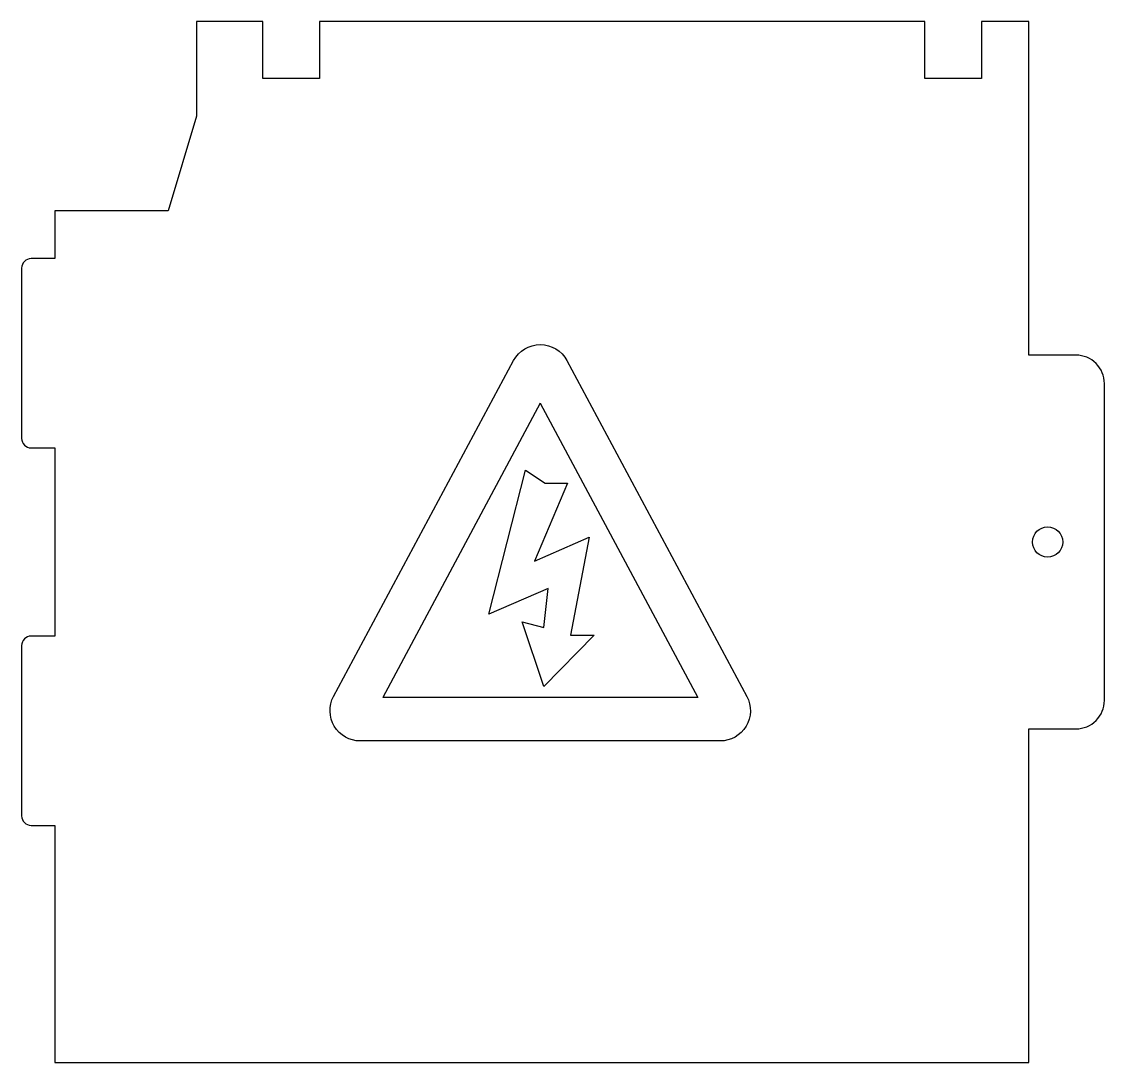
# Model space of a CAD drawing. Header units: millimetres. Extents: x -4 to 111, y -110 to 0.
import ezdxf

# ---------------------------------------------------------------- set-up
doc = ezdxf.new("R2010")
doc.units = ezdxf.units.MM
doc.layers.get('0').update_dxf_attribs({"linetype": 'CONTINUOUS'})

msp = doc.modelspace()

# ---------------------------------------------------------------- linework, layer by layer
for p, q in [((51.34, -40.32), (34.68, -71.42)), ((51.34, -40.32), (68, -71.42)), ((68, -71.42), (34.68, -71.42))]:
    msp.add_line(p, q)
for points in [[(0, -110), (103, -110), (103, -74.75), (108, -74.75, 0.414214), (111, -71.75), (111, -38.25, 0.414214), (108, -35.25), (103, -35.25), (103, 0), (98, 0), (98, -6), (92, -6), (92, 0), (28, 0), (28, -6), (22, -6), (22, 0), (15, 0), (15, -10), (12, -20), (0, -20), (0, -25.05), (-2.5, -25.05, 0.414214), (-3.5, -26.05), (-3.5, -44.05, 0.414214), (-2.5, -45.05), (0, -45.05), (0, -64.95), (-2.5, -64.95, 0.414214), (-3.5, -65.95), (-3.5, -83.95, 0.414214), (-2.5, -84.95), (0, -84.95)], [(73.19, -71.32, -0.566857), (70.37, -76.03), (32.31, -76.03, -0.566857), (29.49, -71.32), (48.52, -35.82, -0.598629), (54.16, -35.82)]]:
    msp.add_lwpolyline(points, format="xyb", close=True)
msp.add_lwpolyline([(45.9, -62.64), (49.8, -47.39), (51.87, -48.79), (54.24, -48.79), (50.74, -57.01), (56.5, -54.5), (54.53, -64.85), (57.05, -64.85), (51.74, -70.29), (49.44, -63.43), (51.74, -64.02), (52.17, -59.91)], close=True)
msp.add_circle((105, -55), 1.6)

doc.saveas('drawing.dxf')
